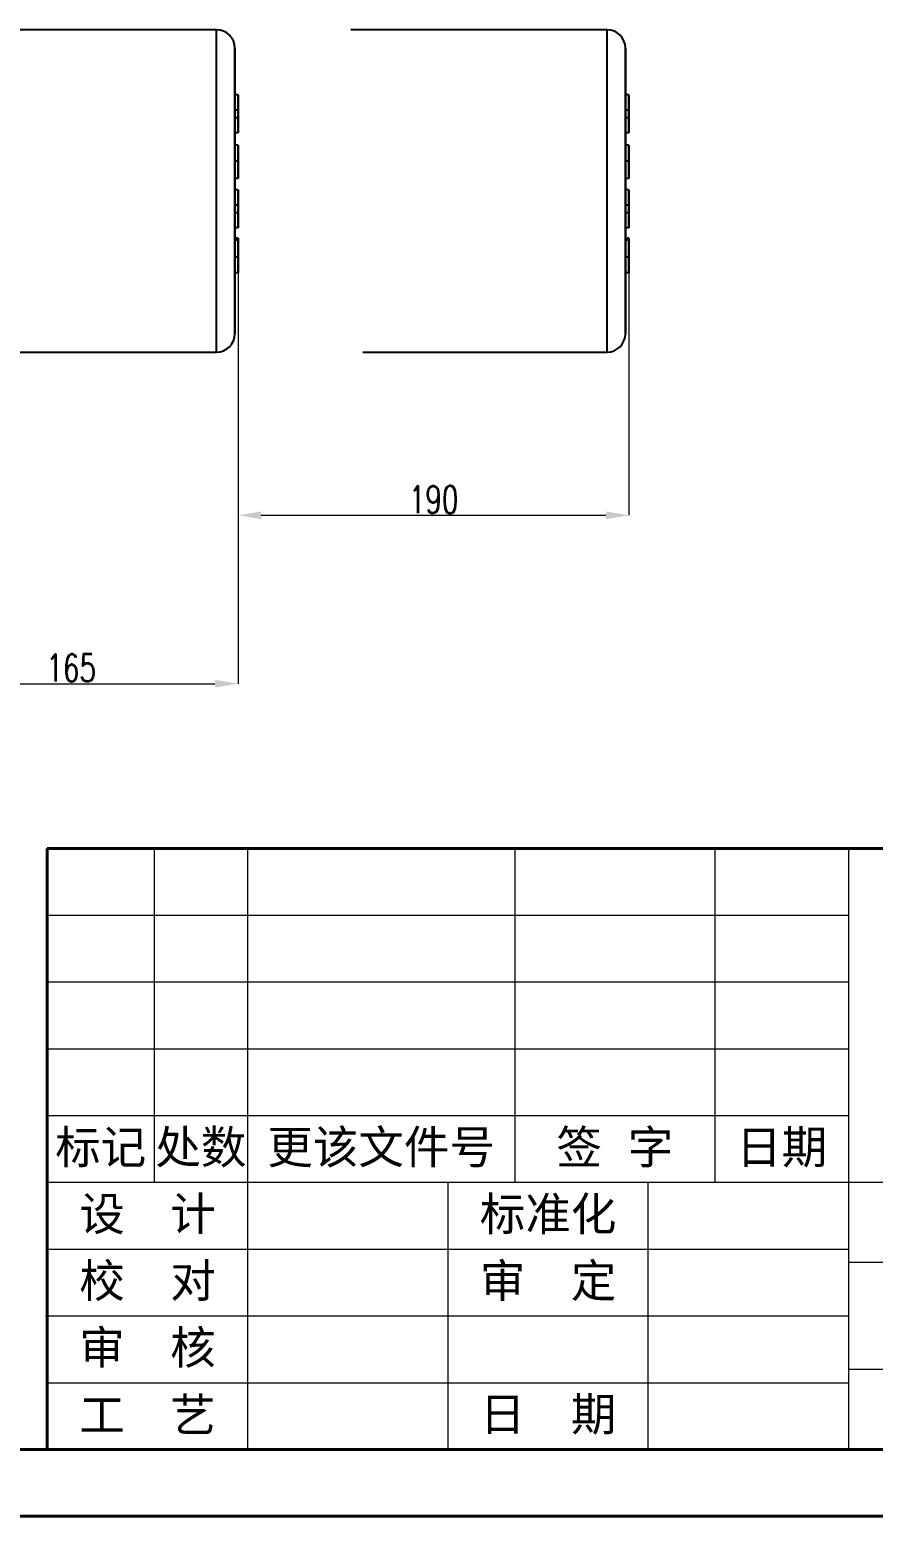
# Model space of a CAD drawing. Header units: millimetres. Extents: x 2160 to 4596, y 811 to 2534.
# Drawn here: x 3515 to 3882, y 811 to 1457 of the extents above; entities that cross this region are included whole.
import ezdxf

# ---------------------------------------------------------------- set-up
doc = ezdxf.new("R2010")
doc.units = ezdxf.units.MM
for name, color, linetype, lineweight in [('AM_5', 3, 'Continuous', 25), ('AM_BOR', 7, 'Continuous', 50), ('文字', 7, 'Continuous', 13), ('粗实线', 7, 'Continuous', 40), ('细实线', 3, 'Continuous', 13)]:
    doc.layers.add(name, color=color, linetype=linetype, lineweight=lineweight)
doc.styles.add('SLDTEXTSTYLE1', font='txt.shx', dxfattribs={"width": 0.7, "bigfont": 'gbcbig.shx'})
doc.styles.get("Standard").update_dxf_attribs({"font": 'arial.ttf'})
doc.dimstyles.new('SLDDIMSTYLE12$0', dxfattribs={"dimtxt": 12, "dimasz": 10, "dimexe": 0, "dimexo": 0.0625, "dimgap": 0.875, "dimtad": 1, "dimdec": 1, "dimlfac": 1.8, "dimrnd": 1e-09, "dimzin": 12, "dimdsep": 46, "dimtxsty": 'SLDTEXTSTYLE1', "dimcen": 0.09, "dimdle": 8.16, "dimclrd": 3, "dimclre": 3, "dimadec": 0, "dimazin": 3, "dimtfac": 1, "dimtdec": 1, "dimtofl": 0, "dimtmove": 0, "dimatfit": 3, "dimfxl": 0, "dimfrac": 2, "dimtolj": 1, "dimlwd": 5, "dimlwe": 5, "dimarcsym": 0})

# ---------------------------------------------------------------- blocks, each defined once
blk = doc.blocks.new('*D71')
at = {"layer": 'AM_5', "color": 3, "linetype": 'Continuous', "lineweight": 5, "transparency": 16777216}
for p, q in [((3605.97, 1351.14), (3605.97, 1172.76)), ((3453.47, 1172.76), (3595.97, 1172.76))]:
    blk.add_line(p, q, dxfattribs=at)
at = {"layer": 'AM_5', "color": 3, "lineweight": 5, "transparency": 16777216}
blk.add_line((3443.47, 1294.44), (3443.47, 1172.76), dxfattribs=at)
at = {"layer": 'AM_5', "color": 3, "transparency": 16777216}
for points in [[(3453.47, 1174.43), (3453.47, 1171.1), (3443.47, 1172.76)], [(3595.97, 1174.43), (3595.97, 1171.1), (3605.97, 1172.76)]]:
    blk.add_solid(points, dxfattribs=at)
at = {"layer": 'Defpoints', "color": 0, "transparency": 16777216}
for p in [(3605.97, 1351.2), (3443.47, 1294.5), (3605.97, 1172.76)]:
    blk.add_point(p, dxfattribs=at)
at = {"layer": 'AM_5', "color": 0, "transparency": 16777216, "insert": (3533.49, 1179.64), "char_height": 12, "attachment_point": 5, "rotation": 360, "style": 'SLDTEXTSTYLE1'}
blk.add_mtext('\\A1;165', dxfattribs=at)
blk = doc.blocks.new('rA3')
at = {"layer": '粗实线'}
for p, q in [((568.38, 174.26), (568.38, 129.26)), ((748.38, 174.26), (568.38, 174.26)), ((358.38, 129.26), (748.38, 129.26)), ((333.38, 124.26), (753.38, 124.26))]:
    blk.add_line(p, q, dxfattribs=at)
at = {"layer": '细实线'}
for p, q in [((576.38, 174.26), (576.38, 149.26)), ((583.38, 174.26), (583.38, 149.26)), ((603.38, 174.26), (603.38, 149.26)), ((618.38, 174.26), (618.38, 149.26)), ((628.38, 174.26), (628.38, 129.26)), ((568.38, 169.26), (628.38, 169.26)), ((628.38, 169.26), (628.38, 129.26)), ((568.38, 164.26), (628.38, 164.26)), ((568.38, 159.26), (628.38, 159.26)), ((568.38, 154.26), (628.38, 154.26)), ((568.38, 149.26), (688.38, 149.26)), ((583.38, 149.26), (583.38, 129.26)), ((598.38, 149.26), (598.38, 129.26)), ((613.38, 129.26), (613.38, 149.26)), ((568.38, 144.26), (628.38, 144.26)), ((688.38, 143.26), (628.38, 143.26)), ((568.25, 139.26), (628.38, 139.26)), ((628.38, 135.26), (688.38, 135.26)), ((568.38, 134.26), (628.38, 134.26))]:
    blk.add_line(p, q, dxfattribs=at)
at = {"layer": '文字', "char_height": 2.5, "width": 72, "attachment_point": 5}
for s, insert in [('{\\fSimSun|b0|i0|c134|p2;标记}', (572.38, 151.76)), ('{\\fSimSun|b0|i0|c134|p2;处数}', (579.88, 151.76)), ('{\\fSimSun|b0|i0|c134|p2;更该文件号}', (593.38, 151.76)), ('{\\fSimSun|b0|i0|c134|p54;签}  {\\fSimSun|b0|i0|c134|p54;字}', (610.88, 151.76)), ('{\\fSimSun|b0|i0|c134|p54;日期}', (623.38, 151.76)), ('{\\fSimSun|b0|i0|c134|p2;设  计}', (575.88, 146.76)), ('{\\fSimSun|b0|i0|c134|p2;标准化}', (605.88, 146.76)), ('{\\fSimSun|b0|i0|c134|p2;校  对}', (575.88, 141.76)), ('{\\fSimSun|b0|i0|c134|p2;审  定}', (605.88, 141.76)), ('{\\fSimSun|b0|i0|c134|p2;审  核}', (575.88, 136.76)), ('{\\fSimSun|b0|i0|c134|p2;工  艺}', (575.88, 131.76)), ('{\\fSimSun|b0|i0|c134|p2;日  期}', (605.88, 131.76))]:
    blk.add_mtext(s, dxfattribs=dict(at, insert=insert))
blk = doc.blocks.new('*D78')
at = {"layer": 'AM_5', "color": 3, "lineweight": 5, "transparency": 16777216}
blk.add_line((3606.07, 1351.14), (3606.07, 1245.87), dxfattribs=at)
at = {"layer": 'AM_5', "color": 3, "linetype": 'Continuous', "lineweight": 5, "transparency": 16777216}
for p, q in [((3775.77, 1351.14), (3775.77, 1245.87)), ((3616.07, 1245.87), (3765.77, 1245.87))]:
    blk.add_line(p, q, dxfattribs=at)
at = {"layer": 'AM_5', "color": 3, "transparency": 16777216}
for points in [[(3616.07, 1247.54), (3616.07, 1244.2), (3606.07, 1245.87)], [(3765.77, 1247.54), (3765.77, 1244.2), (3775.77, 1245.87)]]:
    blk.add_solid(points, dxfattribs=at)
at = {"layer": 'Defpoints', "color": 0, "transparency": 16777216}
for p in [(3606.07, 1351.2), (3775.77, 1351.2), (3775.77, 1245.87)]:
    blk.add_point(p, dxfattribs=at)
at = {"layer": 'AM_5', "color": 0, "transparency": 16777216, "insert": (3690.92, 1252.74), "char_height": 12, "attachment_point": 5, "style": 'SLDTEXTSTYLE1'}
blk.add_mtext('\\A1;190', dxfattribs=at)

msp = doc.modelspace()

# ---------------------------------------------------------------- linework, layer by layer
at = {"color": 7, "linetype": 'Continuous', "lineweight": 25}
for p, q in [((3596.572, 1456.742), (3455.572, 1456.742)), ((3766.268, 1456.742), (3654.956, 1456.742)), ((3604.572, 1428.421), (3604.572, 1421.834)), ((3606.072, 1428.421), (3604.572, 1428.421)), ((3606.072, 1421.834), (3606.072, 1428.421)), ((3606.072, 1428.421), (3606.072, 1424.527)), ((3774.268, 1428.421), (3774.268, 1421.834)), ((3775.768, 1428.421), (3774.268, 1428.421)), ((3775.768, 1421.834), (3775.768, 1428.421)), ((3775.768, 1428.421), (3775.768, 1424.527)), ((3604.572, 1421.834), (3604.572, 1418.565)), ((3606.072, 1421.834), (3604.572, 1421.834)), ((3606.072, 1424.527), (3606.072, 1422.71)), ((3606.072, 1422.71), (3606.072, 1417.693)), ((3606.072, 1418.424), (3606.072, 1421.992)), ((3606.072, 1421.992), (3606.072, 1420.2)), ((3606.072, 1418.565), (3606.072, 1421.834)), ((3606.072, 1420.2), (3606.072, 1418.424)), ((3774.268, 1421.834), (3774.268, 1418.565)), ((3775.768, 1421.834), (3774.268, 1421.834)), ((3775.768, 1424.527), (3775.768, 1422.71)), ((3775.768, 1422.71), (3775.768, 1417.693)), ((3775.768, 1418.424), (3775.768, 1421.992)), ((3775.768, 1421.992), (3775.768, 1420.2)), ((3775.768, 1418.565), (3775.768, 1421.834)), ((3775.768, 1420.2), (3775.768, 1418.424)), ((3604.572, 1418.565), (3604.572, 1412)), ((3604.572, 1418.565), (3606.072, 1418.565)), ((3606.072, 1412), (3606.072, 1418.565)), ((3606.072, 1417.693), (3606.072, 1415.876)), ((3606.072, 1415.876), (3606.072, 1412)), ((3774.268, 1418.565), (3774.268, 1412)), ((3774.268, 1418.565), (3775.768, 1418.565)), ((3775.768, 1412), (3775.768, 1418.565)), ((3775.768, 1417.693), (3775.768, 1415.876)), ((3775.768, 1415.876), (3775.768, 1412)), ((3606.072, 1412), (3604.572, 1412)), ((3775.768, 1412), (3774.268, 1412)), ((3606.072, 1406.637), (3604.572, 1406.637)), ((3606.072, 1406.637), (3606.072, 1402.936)), ((3606.072, 1399.174), (3606.072, 1406.637)), ((3606.072, 1406.637), (3606.072, 1406.637)), ((3606.072, 1406.637), (3606.072, 1403.645)), ((3606.072, 1403.645), (3606.072, 1403.398)), ((3606.072, 1403.196), (3606.072, 1403.196)), ((3606.072, 1403.196), (3606.072, 1399.174)), ((3775.768, 1406.637), (3774.268, 1406.637)), ((3775.768, 1406.637), (3775.768, 1402.936)), ((3775.768, 1399.174), (3775.768, 1406.637)), ((3775.768, 1406.637), (3775.768, 1406.637)), ((3775.768, 1406.637), (3775.768, 1403.645)), ((3775.768, 1403.645), (3775.768, 1403.398)), ((3775.768, 1403.196), (3775.768, 1403.196)), ((3775.768, 1403.196), (3775.768, 1399.174)), ((3606.072, 1399.716), (3604.572, 1399.716)), ((3606.072, 1399.174), (3606.072, 1399.174)), ((3775.768, 1399.716), (3774.268, 1399.716)), ((3775.768, 1399.174), (3775.768, 1399.174)), ((3604.572, 1392.165), (3604.572, 1387.194)), ((3606.072, 1392.165), (3604.572, 1392.165)), ((3775.768, 1392.165), (3774.268, 1392.165)), ((3774.269, 1392.165), (3774.269, 1387.194)), ((3604.572, 1387.194), (3604.572, 1380.607)), ((3606.072, 1387.194), (3604.572, 1387.194)), ((3606.072, 1380.607), (3606.072, 1387.194)), ((3606.072, 1387.194), (3606.072, 1383.3)), ((3606.072, 1383.3), (3606.072, 1381.482)), ((3606.072, 1381.482), (3606.072, 1376.466)), ((3774.268, 1387.194), (3774.268, 1380.607)), ((3775.768, 1387.194), (3774.268, 1387.194)), ((3775.768, 1380.607), (3775.768, 1387.194)), ((3775.768, 1387.194), (3775.768, 1383.3)), ((3775.768, 1383.3), (3775.768, 1381.482)), ((3775.768, 1381.482), (3775.768, 1376.466)), ((3604.572, 1380.607), (3604.572, 1377.338)), ((3606.072, 1380.607), (3604.572, 1380.607)), ((3604.572, 1377.338), (3604.572, 1370.773)), ((3604.572, 1377.338), (3606.072, 1377.338)), ((3606.072, 1377.197), (3606.072, 1380.765)), ((3606.072, 1380.765), (3606.072, 1378.973)), ((3606.072, 1377.338), (3606.072, 1380.607)), ((3606.072, 1378.973), (3606.072, 1377.197)), ((3606.072, 1370.773), (3606.072, 1377.338)), ((3606.072, 1376.466), (3606.072, 1374.649)), ((3774.268, 1380.607), (3774.268, 1377.338)), ((3775.768, 1380.607), (3774.268, 1380.607)), ((3774.268, 1377.338), (3774.268, 1370.773)), ((3774.268, 1377.338), (3775.768, 1377.338)), ((3775.768, 1377.197), (3775.768, 1380.765)), ((3775.768, 1380.765), (3775.768, 1378.973)), ((3775.768, 1377.338), (3775.768, 1380.607)), ((3775.768, 1378.973), (3775.768, 1377.197)), ((3775.768, 1370.773), (3775.768, 1377.338)), ((3775.768, 1376.466), (3775.768, 1374.649)), ((3604.572, 1370.773), (3604.572, 1366.189)), ((3606.072, 1370.773), (3604.572, 1370.773)), ((3606.072, 1374.649), (3606.072, 1370.773)), ((3775.768, 1370.773), (3774.268, 1370.773)), ((3774.269, 1370.773), (3774.269, 1366.189)), ((3775.768, 1374.649), (3775.768, 1370.773)), ((3604.572, 1366.189), (3604.572, 1365.542)), ((3606.072, 1366.189), (3604.572, 1366.189)), ((3604.572, 1365.542), (3606.072, 1365.542)), ((3606.072, 1361.256), (3606.072, 1366.189)), ((3606.072, 1366.189), (3606.072, 1362.339)), ((3606.072, 1362.339), (3606.072, 1357.666)), ((3774.268, 1366.189), (3774.268, 1365.542)), ((3775.768, 1366.189), (3774.268, 1366.189)), ((3774.268, 1365.542), (3775.768, 1365.542)), ((3775.768, 1361.256), (3775.768, 1366.189)), ((3775.768, 1366.189), (3775.768, 1362.339)), ((3775.768, 1362.339), (3775.768, 1357.666)), ((3604.572, 1357.969), (3604.572, 1351.198)), ((3606.072, 1357.969), (3604.572, 1357.969)), ((3606.072, 1358.097), (3606.072, 1355.026)), ((3606.072, 1351.198), (3606.072, 1357.969)), ((3606.072, 1357.666), (3606.072, 1355.026)), ((3606.072, 1355.026), (3606.072, 1357.318)), ((3774.268, 1357.969), (3774.268, 1351.198)), ((3775.768, 1357.969), (3774.268, 1357.969)), ((3775.768, 1358.097), (3775.768, 1355.026)), ((3775.768, 1351.198), (3775.768, 1357.969)), ((3775.768, 1357.666), (3775.768, 1355.026)), ((3775.768, 1355.026), (3775.768, 1357.318)), ((3604.572, 1351.198), (3604.572, 1351.198)), ((3606.072, 1351.198), (3604.572, 1351.198)), ((3606.072, 1351.198), (3604.572, 1351.198)), ((3606.072, 1355.026), (3606.072, 1355.026)), ((3606.072, 1355.026), (3606.072, 1351.198)), ((3606.072, 1355.026), (3606.072, 1355.026)), ((3606.072, 1351.198), (3606.072, 1351.198)), ((3774.268, 1351.198), (3774.268, 1351.198)), ((3775.768, 1351.198), (3774.268, 1351.198)), ((3775.768, 1351.198), (3774.268, 1351.198)), ((3775.768, 1355.026), (3775.768, 1355.026)), ((3775.768, 1355.026), (3775.768, 1351.198)), ((3775.768, 1355.026), (3775.768, 1355.026)), ((3775.768, 1351.198), (3775.768, 1351.198)), ((3490.542, 1316.742), (3596.572, 1316.742)), ((3660.238, 1316.742), (3766.268, 1316.742))]:
    msp.add_line(p, q, dxfattribs=at)
at = {"color": 7, "linetype": 'Continuous', "lineweight": 25, "flags": 128}
for points in [[(3596.572, 1316.742), (3596.572, 1316.92), (3596.572, 1317.454), (3596.572, 1318.341), (3596.572, 1319.577), (3596.572, 1321.155), (3596.572, 1323.068), (3596.571, 1325.304), (3596.571, 1327.854), (3596.571, 1330.704), (3596.571, 1333.839), (3596.571, 1337.244), (3596.571, 1340.902), (3596.571, 1344.792), (3596.571, 1348.897), (3596.571, 1353.194), (3596.571, 1357.663), (3596.571, 1362.279), (3596.571, 1367.02), (3596.571, 1371.862), (3596.571, 1376.78), (3596.571, 1381.748), (3596.571, 1386.742), (3596.571, 1391.736), (3596.571, 1396.704), (3596.571, 1401.621), (3596.571, 1406.463), (3596.571, 1411.204), (3596.571, 1415.821), (3596.571, 1420.289), (3596.571, 1424.587), (3596.571, 1428.691), (3596.571, 1432.582), (3596.571, 1436.239), (3596.571, 1439.644), (3596.571, 1442.78), (3596.571, 1445.63), (3596.571, 1448.179), (3596.572, 1450.416), (3596.572, 1452.328), (3596.572, 1453.906), (3596.572, 1455.142), (3596.572, 1456.029), (3596.572, 1456.563), (3596.572, 1456.742)], [(3766.268, 1316.742), (3766.268, 1316.92), (3766.268, 1317.454), (3766.268, 1318.341), (3766.268, 1319.577), (3766.268, 1321.155), (3766.268, 1323.068), (3766.268, 1325.304), (3766.268, 1327.854), (3766.268, 1330.704), (3766.268, 1333.839), (3766.268, 1337.244), (3766.268, 1340.902), (3766.268, 1344.792), (3766.268, 1348.897), (3766.268, 1353.194), (3766.268, 1357.663), (3766.268, 1362.279), (3766.268, 1367.02), (3766.268, 1371.862), (3766.268, 1376.78), (3766.268, 1381.748), (3766.268, 1386.742), (3766.268, 1391.736), (3766.268, 1396.704), (3766.268, 1401.621), (3766.268, 1406.463), (3766.268, 1411.204), (3766.268, 1415.821), (3766.268, 1420.289), (3766.268, 1424.587), (3766.268, 1428.691), (3766.268, 1432.582), (3766.268, 1436.239), (3766.268, 1439.644), (3766.268, 1442.78), (3766.268, 1445.63), (3766.268, 1448.179), (3766.268, 1450.416), (3766.268, 1452.328), (3766.268, 1453.906), (3766.268, 1455.142), (3766.268, 1456.029), (3766.268, 1456.563), (3766.268, 1456.742)]]:
    msp.add_lwpolyline(points, dxfattribs=at)
at = {"color": 7, "linetype": 'Continuous', "lineweight": 25}
for centre, start, end in [((3596.572, 1448.742), 360, 90), ((3766.268, 1448.742), 360, 90), ((3596.572, 1324.742), 270, 360), ((3766.268, 1324.742), 270, 360)]:
    msp.add_arc(centre, 8, start, end, dxfattribs=at)
for points, knots in [([(3604.571, 1386.742), (3604.571, 1389.262), (3604.571, 1394.381), (3604.571, 1402.054), (3604.571, 1409.056), (3604.571, 1415.295), (3604.571, 1420.747), (3604.571, 1425.898), (3604.571, 1430.661), (3604.571, 1434.954), (3604.571, 1438.714), (3604.572, 1441.894), (3604.572, 1444.733), (3604.572, 1446.996), (3604.572, 1448.43), (3604.572, 1448.895), (3604.572, 1448.43), (3604.572, 1446.996), (3604.572, 1444.734), (3604.572, 1441.893), (3604.572, 1438.718), (3604.572, 1434.938), (3604.572, 1431.489), (3604.572, 1429.151), (3604.572, 1428.421)], [0, 0, 0, 0, 0.05074112, 0.10305579, 0.15684183, 0.19855941, 0.24093569, 0.28376278, 0.32681888, 0.36987498, 0.41270207, 0.45507835, 0.49679593, 0.55057883, 0.60289426, 0.65363776, 0.70437809, 0.75669356, 0.8104796, 0.85219718, 0.89457346, 0.93740055, 0.98045665, 1, 1, 1, 1]), ([(3774.268, 1386.742), (3774.268, 1389.262), (3774.268, 1394.381), (3774.268, 1402.054), (3774.268, 1409.056), (3774.268, 1415.295), (3774.268, 1420.747), (3774.268, 1425.898), (3774.268, 1430.661), (3774.268, 1434.954), (3774.268, 1438.714), (3774.268, 1441.894), (3774.268, 1444.733), (3774.268, 1446.996), (3774.268, 1448.43), (3774.268, 1448.895), (3774.268, 1448.43), (3774.268, 1446.996), (3774.268, 1444.734), (3774.269, 1441.893), (3774.269, 1438.718), (3774.269, 1434.938), (3774.269, 1431.489), (3774.269, 1429.151), (3774.269, 1428.421)], [0, 0, 0, 0, 0.05074112, 0.10305579, 0.15684183, 0.19855941, 0.24093569, 0.28376278, 0.32681888, 0.36987498, 0.41270207, 0.45507835, 0.49679593, 0.55057883, 0.60289426, 0.65363776, 0.70437809, 0.75669356, 0.8104796, 0.85219718, 0.89457346, 0.93740055, 0.98045665, 1, 1, 1, 1]), ([(3604.572, 1412), (3604.572, 1411.196), (3604.572, 1409.47), (3604.572, 1407.624), (3604.572, 1406.637)], [0, 0, 0, 0, 0.4653058, 1, 1, 1, 1]), ([(3774.269, 1412), (3774.269, 1411.196), (3774.269, 1409.47), (3774.269, 1407.624), (3774.269, 1406.637)], [0, 0, 0, 0, 0.4653058, 1, 1, 1, 1]), ([(3604.572, 1406.637), (3604.572, 1406.573), (3604.572, 1406.458), (3604.572, 1405.334), (3604.572, 1403.813), (3604.572, 1401.872), (3604.572, 1400.456), (3604.572, 1399.716)], [0, 0, 0, 0, 0.2594927, 0.46447, 0.6370764, 0.810103, 1, 1, 1, 1]), ([(3606.072, 1399.716), (3606.072, 1400.225), (3606.072, 1401.242), (3606.072, 1402.874), (3606.072, 1404.434), (3606.072, 1405.689), (3606.072, 1406.509), (3606.072, 1406.593), (3606.072, 1406.637)], [0, 0, 0, 0, 0.13114557, 0.26152719, 0.43053232, 0.59905832, 0.78617201, 1, 1, 1, 1]), ([(3606.072, 1403.398), (3606.072, 1403.391), (3606.072, 1403.374), (3606.072, 1403.157), (3606.072, 1402.438), (3606.072, 1401.156), (3606.072, 1400.005), (3606.072, 1399.456)], [0, 0, 0, 0, 0.0480273, 0.1148309, 0.233216, 0.6345243, 1, 1, 1, 1]), ([(3606.072, 1399.843), (3606.072, 1400.267), (3606.072, 1401.01), (3606.072, 1401.952), (3606.072, 1402.661), (3606.072, 1403.13), (3606.072, 1403.171), (3606.072, 1403.196)], [0, 0, 0, 0, 0.2043544, 0.3586739, 0.5127895, 0.7124459, 1, 1, 1, 1]), ([(3606.072, 1402.936), (3606.072, 1402.922), (3606.072, 1402.895), (3606.072, 1402.625), (3606.072, 1402.037), (3606.072, 1401.232), (3606.072, 1400.4), (3606.072, 1399.899), (3606.072, 1399.716)], [0, 0, 0, 0, 0.2296319, 0.4575605, 0.6152818, 0.7736499, 0.9169672, 1, 1, 1, 1]), ([(3774.268, 1406.637), (3774.268, 1406.573), (3774.268, 1406.458), (3774.268, 1405.334), (3774.268, 1403.813), (3774.268, 1401.872), (3774.268, 1400.456), (3774.268, 1399.716)], [0, 0, 0, 0, 0.2594927, 0.46447, 0.6370764, 0.810103, 1, 1, 1, 1]), ([(3775.768, 1399.716), (3775.768, 1400.225), (3775.768, 1401.242), (3775.768, 1402.874), (3775.768, 1404.434), (3775.768, 1405.689), (3775.768, 1406.509), (3775.768, 1406.593), (3775.768, 1406.637)], [0, 0, 0, 0, 0.13114557, 0.26152719, 0.43053232, 0.59905832, 0.78617201, 1, 1, 1, 1]), ([(3775.768, 1403.398), (3775.768, 1403.391), (3775.768, 1403.374), (3775.768, 1403.157), (3775.768, 1402.438), (3775.768, 1401.156), (3775.768, 1400.005), (3775.768, 1399.456)], [0, 0, 0, 0, 0.0480273, 0.1148309, 0.233216, 0.6345243, 1, 1, 1, 1]), ([(3775.768, 1399.843), (3775.768, 1400.267), (3775.768, 1401.01), (3775.768, 1401.952), (3775.768, 1402.661), (3775.768, 1403.13), (3775.768, 1403.171), (3775.768, 1403.196)], [0, 0, 0, 0, 0.2043544, 0.3586739, 0.5127895, 0.7124459, 1, 1, 1, 1]), ([(3775.768, 1402.936), (3775.768, 1402.922), (3775.768, 1402.895), (3775.768, 1402.625), (3775.768, 1402.037), (3775.768, 1401.232), (3775.768, 1400.4), (3775.768, 1399.899), (3775.768, 1399.716)], [0, 0, 0, 0, 0.2296319, 0.4575605, 0.6152818, 0.7736499, 0.9169672, 1, 1, 1, 1]), ([(3604.572, 1399.716), (3604.572, 1398.858), (3604.572, 1397.297), (3604.572, 1395.319), (3604.572, 1393.706), (3604.572, 1392.707), (3604.572, 1392.241), (3604.572, 1392.19), (3604.572, 1392.165)], [0, 0, 0, 0, 0.1686401, 0.3068009, 0.4445468, 0.6493658, 0.8244287, 1, 1, 1, 1]), ([(3606.072, 1396.125), (3606.072, 1396.153), (3606.072, 1396.201), (3606.072, 1396.645), (3606.072, 1397.573), (3606.072, 1398.635), (3606.072, 1399.486), (3606.072, 1399.843)], [0, 0, 0, 0, 0.3330331, 0.5539557, 0.7183333, 0.8819115, 1, 1, 1, 1]), ([(3606.072, 1392.165), (3606.072, 1392.193), (3606.072, 1392.239), (3606.072, 1392.651), (3606.072, 1393.349), (3606.072, 1394.612), (3606.072, 1396.544), (3606.072, 1398.374), (3606.072, 1399.4), (3606.072, 1399.716)], [0, 0, 0, 0, 0.1985013, 0.3338137, 0.4687628, 0.6319948, 0.7964274, 0.9375005, 1, 1, 1, 1]), ([(3606.072, 1399.716), (3606.072, 1399.368), (3606.072, 1398.688), (3606.072, 1397.769), (3606.072, 1396.949), (3606.072, 1396.415), (3606.072, 1396.157), (3606.072, 1396.136), (3606.072, 1396.125)], [0, 0, 0, 0, 0.1055686, 0.2061744, 0.3333255, 0.5255849, 0.762499, 1, 1, 1, 1]), ([(3606.072, 1399.456), (3606.072, 1398.631), (3606.072, 1396.98), (3606.072, 1394.871), (3606.072, 1393.148), (3606.072, 1392.287), (3606.072, 1392.206), (3606.072, 1392.165)], [0, 0, 0, 0, 0.17934361, 0.35888885, 0.5415629, 0.76594867, 1, 1, 1, 1]), ([(3774.268, 1399.716), (3774.268, 1398.858), (3774.268, 1397.297), (3774.268, 1395.319), (3774.268, 1393.706), (3774.268, 1392.707), (3774.268, 1392.241), (3774.268, 1392.19), (3774.268, 1392.165)], [0, 0, 0, 0, 0.1686401, 0.3068009, 0.4445468, 0.6493658, 0.8244287, 1, 1, 1, 1]), ([(3775.768, 1396.125), (3775.768, 1396.153), (3775.768, 1396.201), (3775.768, 1396.645), (3775.768, 1397.573), (3775.768, 1398.635), (3775.768, 1399.486), (3775.768, 1399.843)], [0, 0, 0, 0, 0.3330331, 0.5539557, 0.7183333, 0.8819115, 1, 1, 1, 1]), ([(3775.768, 1392.165), (3775.768, 1392.193), (3775.768, 1392.239), (3775.768, 1392.651), (3775.768, 1393.349), (3775.768, 1394.612), (3775.768, 1396.544), (3775.768, 1398.374), (3775.768, 1399.4), (3775.768, 1399.716)], [0, 0, 0, 0, 0.1985013, 0.3338137, 0.4687628, 0.6319948, 0.7964274, 0.9375005, 1, 1, 1, 1]), ([(3775.768, 1399.716), (3775.768, 1399.368), (3775.768, 1398.688), (3775.768, 1397.769), (3775.768, 1396.949), (3775.768, 1396.415), (3775.768, 1396.157), (3775.768, 1396.136), (3775.768, 1396.125)], [0, 0, 0, 0, 0.1055686, 0.2061744, 0.3333255, 0.5255849, 0.762499, 1, 1, 1, 1]), ([(3775.768, 1399.456), (3775.768, 1398.631), (3775.768, 1396.98), (3775.768, 1394.871), (3775.768, 1393.148), (3775.768, 1392.287), (3775.768, 1392.206), (3775.768, 1392.165)], [0, 0, 0, 0, 0.17934361, 0.35888885, 0.5415629, 0.76594867, 1, 1, 1, 1]), ([(3604.572, 1351.198), (3604.572, 1350.003), (3604.572, 1347.059), (3604.572, 1342.832), (3604.572, 1338.527), (3604.572, 1334.77), (3604.572, 1331.589), (3604.572, 1328.75), (3604.572, 1326.488), (3604.572, 1325.054), (3604.572, 1324.588), (3604.572, 1325.054), (3604.572, 1326.488), (3604.572, 1328.75), (3604.572, 1331.589), (3604.571, 1334.77), (3604.571, 1338.53), (3604.571, 1342.823), (3604.571, 1347.585), (3604.571, 1352.737), (3604.571, 1358.188), (3604.571, 1364.427), (3604.571, 1371.43), (3604.571, 1379.103), (3604.571, 1384.221), (3604.571, 1386.742)], [0, 0, 0, 0, 0.0279063, 0.0687994, 0.1096924, 0.150368, 0.1906154, 0.2302372, 0.2813181, 0.3310053, 0.3791996, 0.4273908, 0.4770781, 0.528162, 0.5677838, 0.6080312, 0.6487067, 0.6895998, 0.7304928, 0.7711684, 0.8114158, 0.8510376, 0.9021185, 0.9518065, 1, 1, 1, 1]), ([(3774.269, 1351.198), (3774.269, 1350.003), (3774.269, 1347.059), (3774.269, 1342.832), (3774.269, 1338.527), (3774.269, 1334.77), (3774.269, 1331.589), (3774.268, 1328.75), (3774.268, 1326.488), (3774.268, 1325.054), (3774.268, 1324.588), (3774.268, 1325.054), (3774.268, 1326.488), (3774.268, 1328.75), (3774.268, 1331.589), (3774.268, 1334.77), (3774.268, 1338.53), (3774.268, 1342.823), (3774.268, 1347.585), (3774.268, 1352.737), (3774.268, 1358.188), (3774.268, 1364.427), (3774.268, 1371.43), (3774.268, 1379.103), (3774.268, 1384.221), (3774.268, 1386.742)], [0, 0, 0, 0, 0.0279063, 0.0687994, 0.1096924, 0.150368, 0.1906154, 0.2302372, 0.2813181, 0.3310053, 0.3791996, 0.4273908, 0.4770781, 0.528162, 0.5677838, 0.6080312, 0.6487067, 0.6895998, 0.7304928, 0.7711684, 0.8114158, 0.8510376, 0.9021185, 0.9518065, 1, 1, 1, 1]), ([(3604.572, 1365.542), (3604.572, 1365.492), (3604.572, 1365.407), (3604.572, 1364.557), (3604.572, 1363.13), (3604.572, 1360.884), (3604.572, 1359.01), (3604.572, 1357.969)], [0, 0, 0, 0, 0.2019609, 0.3446228, 0.48769, 0.7156034, 1, 1, 1, 1]), ([(3606.072, 1357.969), (3606.072, 1358.979), (3606.072, 1360.817), (3606.072, 1363.048), (3606.072, 1364.518), (3606.072, 1365.403), (3606.072, 1365.491), (3606.072, 1365.542)], [0, 0, 0, 0, 0.276074, 0.5026478, 0.648994, 0.7958383, 1, 1, 1, 1]), ([(3606.072, 1365.542), (3606.072, 1365.52), (3606.072, 1365.477), (3606.072, 1365.095), (3606.072, 1364.018), (3606.072, 1362.622), (3606.072, 1361.564), (3606.072, 1361.256)], [0, 0, 0, 0, 0.1629267, 0.3248672, 0.5602734, 0.8718604, 1, 1, 1, 1]), ([(3774.268, 1365.542), (3774.268, 1365.492), (3774.268, 1365.407), (3774.268, 1364.557), (3774.268, 1363.13), (3774.268, 1360.884), (3774.268, 1359.01), (3774.268, 1357.969)], [0, 0, 0, 0, 0.2019609, 0.3446228, 0.48769, 0.7156034, 1, 1, 1, 1]), ([(3775.768, 1357.969), (3775.768, 1358.979), (3775.768, 1360.817), (3775.768, 1363.048), (3775.768, 1364.518), (3775.768, 1365.403), (3775.768, 1365.491), (3775.768, 1365.542)], [0, 0, 0, 0, 0.276074, 0.5026478, 0.648994, 0.7958383, 1, 1, 1, 1]), ([(3775.768, 1365.542), (3775.768, 1365.52), (3775.768, 1365.477), (3775.768, 1365.095), (3775.768, 1364.018), (3775.768, 1362.622), (3775.768, 1361.564), (3775.768, 1361.256)], [0, 0, 0, 0, 0.1629267, 0.3248672, 0.5602734, 0.8718604, 1, 1, 1, 1]), ([(3606.072, 1361.709), (3606.072, 1361.684), (3606.072, 1361.642), (3606.072, 1361.201), (3606.072, 1360.476), (3606.072, 1359.407), (3606.072, 1358.532), (3606.072, 1358.097)], [0, 0, 0, 0, 0.2351446, 0.3753425, 0.5160023, 0.7589134, 1, 1, 1, 1]), ([(3606.072, 1357.318), (3606.072, 1358.015), (3606.072, 1359.065), (3606.072, 1360.401), (3606.072, 1361.164), (3606.072, 1361.642), (3606.072, 1361.686), (3606.072, 1361.709)], [0, 0, 0, 0, 0.33624225, 0.50689056, 0.67978579, 0.82636291, 1, 1, 1, 1]), ([(3775.768, 1361.709), (3775.768, 1361.684), (3775.768, 1361.642), (3775.768, 1361.201), (3775.768, 1360.476), (3775.768, 1359.407), (3775.768, 1358.532), (3775.768, 1358.097)], [0, 0, 0, 0, 0.2351446, 0.3753425, 0.5160023, 0.7589134, 1, 1, 1, 1]), ([(3775.768, 1357.318), (3775.768, 1358.015), (3775.768, 1359.065), (3775.768, 1360.401), (3775.768, 1361.164), (3775.768, 1361.642), (3775.768, 1361.686), (3775.768, 1361.709)], [0, 0, 0, 0, 0.33624225, 0.50689056, 0.67978579, 0.82636291, 1, 1, 1, 1])]:
    msp.add_open_spline(points, degree=3, knots=knots, dxfattribs=at)

# ---------------------------------------------------------------- block references
at = {"layer": 'AM_BOR', "xscale": 5.80078125, "yscale": 5.80078125, "zscale": 5.80078125}
msp.add_blockref('rA3', (226.083, 90.406), dxfattribs=at)

# ---------------------------------------------------------------- dimensions: what is measured, and where the dimension line sits
at = {"layer": 'AM_5'}
dim = msp.add_linear_dim(base=(3605.968, 1172.762), p1=(3443.468, 1294.5), p2=(3605.968, 1351.198), angle=180, text='165', dimstyle='SLDDIMSTYLE12$0', override={"dimlfac": 1}, dxfattribs=at)
dim.commit()
dim.dimension.update_dxf_attribs({"geometry": '*D71', "text_midpoint": (3533.491, 1172.762), "dimtype": 160})
dim = msp.add_linear_dim(base=(3775.768, 1245.87), p1=(3606.072, 1351.198), p2=(3775.768, 1351.198), angle=360, text='190', dimstyle='SLDDIMSTYLE12$0', override={"dimlfac": 1, "dimpost": ''}, dxfattribs=at)
dim.commit()
dim.dimension.update_dxf_attribs({"geometry": '*D78', "text_midpoint": (3690.92, 1252.745)})

doc.saveas('drawing.dxf')
